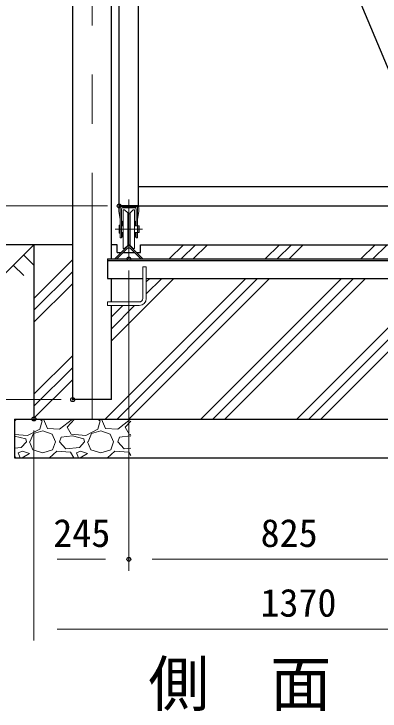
# Model space of a CAD drawing. Units: millimetres, scale not verified. Extents: x -6300 to 6300, y -4455 to 4455.
# Drawn here: x 2732 to 3677, y -2202 to -402 of the extents above; entities that cross this region are included whole.
import ezdxf
from ezdxf.enums import TextEntityAlignment as Align

# ---------------------------------------------------------------- set-up
doc = ezdxf.new("R2010")
doc.units = ezdxf.units.MM
doc.header["$LTSCALE"] = 20
doc.header["$PDMODE"] = 32
doc.header["$PDSIZE"] = 10
doc.linetypes.add('USER1', pattern=[50.8, 31.75, -6.35, 6.35, -6.35])
for name, color, linetype, lineweight in [('0-0_D-TTL-TXT', 7, 'Continuous', 25), ('0-1_D-STR1', 1, 'Continuous', 25), ('0-2_D-BMK', 2, 'USER1', 13), ('0-3_D-STR4', 7, 'Continuous', 25), ('0-4_D-STR3', 3, 'Continuous', 13), ('0-5_D-STR5', 4, 'Continuous', 25), ('0-6_D-BGD', 7, 'Continuous', 25), ('0-7_D-DCR-HCH', 7, 'Continuous', 13), ('0-8_D-STR-DIM', 7, 'Continuous', 13)]:
    doc.layers.add(name, color=color, linetype=linetype, lineweight=lineweight)
doc.layers.add('0-A_Defpoints', color=8, linetype='Continuous')
doc.styles.add('ＭＳ ゴシック', font='')
doc.styles.get('ＭＳ ゴシック').set_extended_font_data('MS Gothic')

msp = doc.modelspace()

# ---------------------------------------------------------------- linework, layer by layer
at = {"layer": '0-1_D-STR1'}
for p, q in [((2883.48, -1397.76), (2883.48, 802.24)), ((2983.48, -1034.71), (2983.48, 802.24)), ((3053.48, -897.76), (3053.48, 802.24)), ((3220.15, 602.24), (3803.48, -797.76)), ((3053.48, -847.76), (3803.48, -847.76)), ((3053.48, -897.76), (3803.48, -897.76)), ((2983.48, -1145.71), (2983.48, -1084.71)), ((2983.48, -1397.76), (2983.48, -1154.71)), ((2983.48, -1397.76), (2883.48, -1397.76))]:
    msp.add_line(p, q, dxfattribs=at)
msp.add_lwpolyline([(3053.48, -897.76), (3003.48, -897.76), (3003.48, 802.24)], dxfattribs=at)
at = {"layer": '0-2_D-BMK'}
for p, q in [((2933.48, -1447.76), (2933.48, 852.24)), ((3028.48, -1034.56), (3028.48, -880.96)), ((3063.98, -957.76), (2992.98, -957.76))]:
    msp.add_line(p, q, dxfattribs=at)
at = {"layer": '0-3_D-STR4'}
for p, q in [((2783.48, -997.76), (2783.48, -1447.76)), ((2883.48, -997.76), (2783.48, -997.76)), ((2998.48, -997.76), (2983.48, -997.76)), ((2998.48, -1017.76), (2998.48, -997.76)), ((3058.48, -1017.76), (3058.48, -997.76)), ((3058.48, -997.76), (3823.48, -997.76)), ((2998.48, -1017.76), (3008.48, -1017.76)), ((3014.14, -1017.76), (3042.83, -1017.76)), ((3048.48, -1017.76), (3058.48, -1017.76)), ((2733.48, -1447.76), (4203.48, -1447.76)), ((2733.48, -1447.76), (2733.48, -1547.76)), ((2733.48, -1547.76), (4203.48, -1547.76))]:
    msp.add_line(p, q, dxfattribs=at)
at = {"layer": '0-4_D-STR3', "color": 4}
for p, q in [((3053.98, -897.76), (3002.98, -897.76)), ((3002.98, -899.76), (3002.98, -897.76)), ((3053.98, -899.76), (3053.98, -897.76)), ((3053.98, -899.76), (3002.98, -899.76))]:
    msp.add_line(p, q, dxfattribs=at)
at = {"layer": '0-4_D-STR3'}
for p, q in [((3004.98, -899.76), (3028.48, -899.76)), ((3028.48, -899.76), (3008.48, -899.76)), ((3009.68, -931.76), (3009.68, -904.96)), ((3028.48, -902.96), (3011.68, -902.96)), ((3013.48, -907.76), (3013.48, -1007.76)), ((3025.48, -999.76), (3025.48, -915.76)), ((3028.48, -902.96), (3045.28, -902.96)), ((3039.48, -907.76), (3031.48, -915.76)), ((3031.48, -999.76), (3031.48, -915.76)), ((3043.48, -907.76), (3039.48, -907.76)), ((3043.48, -907.76), (3043.48, -1007.76)), ((3047.28, -931.76), (3047.28, -904.96)), ((3050.48, -931.76), (3050.48, -901.76)), ((3053.98, -911.76), (3050.48, -931.76)), ((3053.98, -901.76), (3053.98, -911.76)), ((3006.48, -979.76), (3006.48, -931.76)), ((3009.68, -979.76), (3009.68, -931.76)), ((3025.48, -917.76), (3031.48, -917.76)), ((3047.28, -949.26), (3047.28, -931.76)), ((3050.48, -949.26), (3050.48, -931.76)), ((3009.68, -949.26), (3013.48, -949.26)), ((3010.98, -945.76), (3010.98, -949.26)), ((3013.48, -945.76), (3010.98, -945.76)), ((3011.98, -937.76), (3011.98, -941.26)), ((3013.48, -941.26), (3013.48, -945.76)), ((3043.48, -936.76), (3044.48, -936.76)), ((3043.48, -937.76), (3043.48, -936.76)), ((3043.48, -941.26), (3043.48, -945.76)), ((3043.48, -945.76), (3045.98, -945.76)), ((3050.48, -949.26), (3043.48, -949.26)), ((3044.48, -936.76), (3044.98, -936.76)), ((3044.98, -936.76), (3044.98, -937.25)), ((3044.98, -945.76), (3044.98, -937.25)), ((3044.98, -937.76), (3044.98, -941.26)), ((3045.98, -945.76), (3044.98, -945.76)), ((3045.98, -945.76), (3045.98, -949.26)), ((3050.48, -949.26), (3050.48, -947.26)), ((3050.48, -979.76), (3050.48, -948.26)), ((3051.48, -948.26), (3050.48, -948.26)), ((3051.48, -948.26), (3051.48, -967.26)), ((3003.48, -968.26), (3003.48, -957.76)), ((3009.68, -966.26), (3013.48, -966.26)), ((3010.98, -969.76), (3010.98, -966.26)), ((3013.48, -969.76), (3010.98, -969.76)), ((3010.98, -969.76), (3011.98, -969.76)), ((3011.98, -969.76), (3011.98, -978.28)), ((3013.48, -974.26), (3013.48, -969.76)), ((3050.48, -966.26), (3043.48, -966.26)), ((3043.48, -969.76), (3045.98, -969.76)), ((3043.48, -974.26), (3043.48, -969.76)), ((3044.98, -969.76), (3044.98, -978.28)), ((3045.98, -969.76), (3044.98, -969.76)), ((3045.98, -969.76), (3045.98, -966.26)), ((3047.28, -979.76), (3047.28, -966.26)), ((3051.48, -967.26), (3050.48, -967.26)), ((3051.48, -966.26), (3055.48, -966.26)), ((3055.48, -966.26), (3055.48, -957.76)), ((3006.48, -979.76), (3009.68, -979.76)), ((3011.98, -977.76), (3011.98, -974.26)), ((3011.98, -978.76), (3011.98, -978.28)), ((3012.48, -978.76), (3011.98, -978.76)), ((3013.48, -978.76), (3012.48, -978.76)), ((3013.48, -977.76), (3013.48, -978.76)), ((3044.98, -977.76), (3044.98, -974.26)), ((3050.48, -979.76), (3047.28, -979.76)), ((3017.48, -1007.76), (3025.48, -999.76)), ((3025.48, -997.76), (3031.48, -997.76)), ((3013.48, -1007.76), (3017.48, -1007.76)), ((3064.48, -1054.71), (3064.48, -1136.71)), ((3073.48, -1054.71), (3064.48, -1054.71)), ((3073.48, -1054.71), (3073.48, -1136.71)), ((3055.48, -1145.71), (2973.48, -1145.71)), ((2973.48, -1145.71), (2973.48, -1154.71)), ((3055.48, -1154.71), (2973.48, -1154.71))]:
    msp.add_line(p, q, dxfattribs=at)
for points in [[(3002.98, -901.76), (3002.98, -911.76), (3006.48, -931.76), (3006.48, -901.76)], [(3013.48, -907.76), (3017.48, -907.76), (3025.48, -915.76)], [(3051.98, -899.76), (3028.48, -899.76), (3048.48, -899.76)], [(3006.48, -949.26), (3006.48, -947.26), (3003.48, -947.26), (3003.48, -957.76)], [(3010.98, -945.76), (3011.98, -945.76), (3011.98, -937.25)], [(3013.48, -937.76), (3013.48, -936.76), (3012.48, -936.76), (3011.98, -936.76), (3011.98, -937.25)], [(3051.48, -949.26), (3055.48, -949.26), (3055.48, -957.76)], [(3006.48, -966.26), (3006.48, -968.26), (3003.48, -968.26)], [(3043.48, -977.76), (3043.48, -978.76), (3044.48, -978.76), (3044.98, -978.76), (3044.98, -978.28)], [(3043.48, -1007.76), (3039.48, -1007.76), (3031.48, -999.76)]]:
    msp.add_lwpolyline(points, dxfattribs=at)
for centre, radius, start, end in [((3004.98, -901.76), 2, 90, 180), ((3008.48, -901.76), 2, 90, 180), ((3011.68, -904.96), 2, 90, 180), ((3045.28, -904.96), 2, 0, 90), ((3048.48, -901.76), 2, 0, 90), ((3051.98, -901.76), 2, 0, 90), ((3055.48, -1136.71), 18, 270, 0), ((3055.48, -1136.71), 9, 270, 0)]:
    msp.add_arc(centre, radius, start, end, dxfattribs=at)
at = {"layer": '0-5_D-STR5'}
for p, q in [((2993.13, -1033.12), (3028.48, -997.76)), ((3028.48, -997.76), (3063.84, -1033.12)), ((2998.08, -1033.83), (3023.89, -1008.02)), ((3033.08, -1008.02), (3058.89, -1033.83)), ((2973.48, -1034.71), (3908.48, -1034.71)), ((2973.48, -1034.71), (2973.48, -1084.71)), ((2973.48, -1038.71), (3908.48, -1038.71)), ((2993.83, -1033.83), (2993.13, -1033.12)), ((3063.84, -1033.12), (3063.13, -1033.83)), ((2973.48, -1084.71), (3064.48, -1084.71)), ((3073.48, -1084.71), (3808.48, -1084.71))]:
    msp.add_line(p, q, dxfattribs=at)
for centre, radius, start, end in [((3028.48, -1012.61), 6.5, 45, 135), ((2995.96, -1031.71), 3, 225, 315), ((3061.01, -1031.71), 3, 225, 315)]:
    msp.add_arc(centre, radius, start, end, dxfattribs=at)
at = {"layer": '0-6_D-BGD'}
msp.add_line((2783.48, -997.76), (2483.48, -997.76), dxfattribs=at)
at = {"layer": '0-7_D-DCR-HCH'}
for p, q in [((2703.66, -1077.58), (2783.48, -997.76)), ((3132.55, -1034.71), (3169.5, -997.76)), ((3163.49, -1034.71), (3200.43, -997.76)), ((3194.43, -1034.71), (3231.37, -997.76)), ((3380.04, -1034.71), (3416.98, -997.76)), ((3410.98, -1034.71), (3447.92, -997.76)), ((3441.91, -1034.71), (3478.85, -997.76)), ((3627.53, -1034.71), (3664.47, -997.76)), ((3658.46, -1034.71), (3695.41, -997.76)), ((2756.88, -1024.37), (2783.48, -1050.85)), ((2783.48, -1136.29), (2883.48, -1036.29)), ((2730.27, -1050.98), (2757, -1077.58)), ((2783.48, -1167.23), (2883.48, -1067.23)), ((2966.98, -1447.76), (3330.04, -1084.71)), ((2983.48, -1245.65), (3144.43, -1084.71)), ((2997.92, -1447.76), (3360.98, -1084.71)), ((3028.85, -1447.76), (3391.91, -1084.71)), ((3073.48, -1124.71), (3113.49, -1084.71)), ((3073.48, -1093.78), (3082.55, -1084.71)), ((3214.47, -1447.76), (3577.53, -1084.71)), ((3245.41, -1447.76), (3608.46, -1084.71)), ((3276.34, -1447.76), (3639.4, -1084.71)), ((2783.48, -1198.16), (2883.48, -1098.16)), ((3461.96, -1447.76), (3808.48, -1101.24)), ((3492.89, -1447.76), (3808.48, -1132.18)), ((2983.48, -1214.71), (3043.49, -1154.71)), ((2983.48, -1183.78), (3012.55, -1154.71)), ((3523.83, -1447.76), (3818.72, -1152.87)), ((2783.48, -1383.78), (2883.48, -1283.78)), ((2783.48, -1414.71), (2883.48, -1314.71)), ((2783.48, -1445.65), (2883.48, -1345.65)), ((2733.48, -1453.16), (2738.34, -1447.76)), ((2797.79, -1447.76), (2804.69, -1452.54)), ((2804.69, -1452.54), (2798.69, -1473.54)), ((2807.97, -1447.76), (2818.19, -1472.04)), ((2849.69, -1473.54), (2882.69, -1448.04)), ((2869.19, -1469.04), (2888.34, -1447.76)), ((2882.69, -1448.04), (2882.78, -1447.76)), ((2947.79, -1447.76), (2954.69, -1452.54)), ((2954.69, -1452.54), (2948.69, -1473.54)), ((2957.97, -1447.76), (2968.19, -1472.04)), ((2999.69, -1473.54), (3032.69, -1448.04)), ((3019.19, -1469.04), (3033.48, -1453.16)), ((3032.69, -1448.04), (3032.78, -1447.76)), ((2798.69, -1473.54), (2767.19, -1490.04)), ((2818.19, -1472.04), (2849.69, -1473.54)), ((2879.69, -1487.04), (2869.19, -1469.04)), ((2948.69, -1473.54), (2917.19, -1490.04)), ((2968.19, -1472.04), (2999.69, -1473.54)), ((3029.69, -1487.04), (3019.19, -1469.04)), ((2767.19, -1490.04), (2733.48, -1487.34)), ((2762.69, -1499.04), (2733.48, -1491.74)), ((2773.19, -1506.54), (2782.19, -1485.54)), ((2782.19, -1485.54), (2806.19, -1478.04)), ((2806.19, -1478.04), (2830.19, -1487.04)), ((2830.19, -1487.04), (2839.19, -1506.54)), ((2882.69, -1491.54), (2854.19, -1494.54)), ((2917.19, -1490.04), (2879.69, -1487.04)), ((2912.69, -1499.04), (2882.69, -1491.54)), ((2923.19, -1506.54), (2932.19, -1485.54)), ((2932.19, -1485.54), (2956.19, -1478.04)), ((2956.19, -1478.04), (2980.19, -1487.04)), ((2980.19, -1487.04), (2989.19, -1506.54)), ((3032.69, -1491.54), (3004.19, -1494.54)), ((3033.48, -1487.34), (3029.69, -1487.04)), ((3033.48, -1491.74), (3032.69, -1491.54)), ((2764.19, -1506.54), (2750.69, -1521.54)), ((2764.19, -1506.54), (2762.69, -1499.04)), ((2771.69, -1506.54), (2780.69, -1527.54)), ((2831.69, -1527.54), (2839.19, -1506.54)), ((2849.69, -1506.54), (2854.19, -1494.54)), ((2866.19, -1524.54), (2849.69, -1506.54)), ((2914.19, -1506.54), (2900.69, -1521.54)), ((2914.19, -1506.54), (2912.69, -1499.04)), ((2921.69, -1506.54), (2930.69, -1527.54)), ((2981.69, -1527.54), (2989.19, -1506.54)), ((2999.69, -1506.54), (3004.19, -1494.54)), ((3016.19, -1524.54), (2999.69, -1506.54)), ((2750.69, -1521.54), (2733.48, -1523.04)), ((2780.69, -1527.54), (2806.19, -1535.04)), ((2806.19, -1535.04), (2831.69, -1527.54)), ((2900.69, -1521.54), (2866.19, -1524.54)), ((2930.69, -1527.54), (2956.19, -1535.04)), ((2956.19, -1535.04), (2981.69, -1527.54)), ((3033.48, -1523.04), (3016.19, -1524.54)), ((2736.88, -1547.76), (2733.48, -1542.2)), ((2753.69, -1530.54), (2743.19, -1535.04)), ((2743.19, -1535.04), (2748.28, -1547.76)), ((2752.98, -1547.76), (2771.69, -1536.54)), ((2771.69, -1536.54), (2753.69, -1530.54)), ((2842.19, -1530.54), (2823.32, -1547.76)), ((2878.19, -1533.54), (2842.19, -1530.54)), ((2886.88, -1547.76), (2878.19, -1533.54)), ((2903.69, -1530.54), (2893.19, -1535.04)), ((2893.19, -1535.04), (2898.28, -1547.76)), ((2902.98, -1547.76), (2921.69, -1536.54)), ((2921.69, -1536.54), (2903.69, -1530.54)), ((2992.19, -1530.54), (2973.32, -1547.76)), ((3028.19, -1533.54), (2992.19, -1530.54)), ((3033.48, -1542.2), (3028.19, -1533.54))]:
    msp.add_line(p, q, dxfattribs=at)
at = {"layer": '0-8_D-STR-DIM'}
for p, q in [((2973.48, -897.76), (2348.37, -897.76)), ((2973.48, -897.76), (2348.37, -897.76)), ((3028.48, -1064.56), (3028.48, -1839.75)), ((3028.48, -1064.56), (3028.48, -1839.75)), ((2853.48, -1397.76), (1988.37, -1397.76)), ((2853.48, -1397.76), (2168.37, -1397.76)), ((2783.48, -1477.76), (2783.48, -1839.75)), ((2783.48, -1477.76), (2783.48, -2019.75)), ((2843.48, -1809.75), (2968.48, -1809.75)), ((3088.48, -1809.75), (3793.48, -1809.75)), ((2843.48, -1989.75), (4093.48, -1989.75))]:
    msp.add_line(p, q, dxfattribs=at)
at = {"layer": '0-A_Defpoints'}
for p in [(3003.48, -897.76), (3028.48, -1034.56), (2883.48, -1397.76), (2783.48, -1447.76), (3028.48, -1809.75)]:
    msp.add_point(p, dxfattribs=at)

# ---------------------------------------------------------------- texts
at = {"layer": '0-0_D-TTL-TXT', "style": 'ＭＳ ゴシック'}
msp.add_text('側\u3000面\u3000図', height=115.4, dxfattribs=at).set_placement((3078.63, -2223.4), align=Align.BOTTOM_LEFT)
at = {"layer": '0-8_D-STR-DIM', "style": 'ＭＳ ゴシック'}
for s, p in [('245', (2833.46, -1799.63)), ('825', (3368.64, -1799.63)), ('1370', (3368.13, -1979.63))]:
    msp.add_text(s, height=72.14, dxfattribs=at).set_placement(p, align=Align.BOTTOM_LEFT)

doc.saveas('drawing.dxf')
